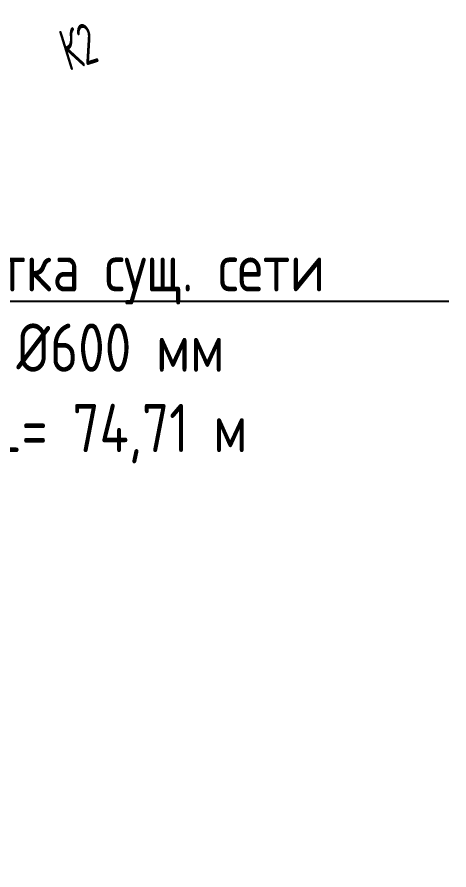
# Model space of a CAD drawing. Header units: millimetres. Extents: x 41457877 to 42425270, y 23449202 to 23618600.
# Drawn here: x 42035432 to 42046640, y 23587892 to 23610008 of the extents above; entities that cross this region are included whole.
import ezdxf
from ezdxf import colors
from ezdxf.entities.mleader import LeaderData, LeaderLine
from ezdxf.math import Vec2, Vec3

# ---------------------------------------------------------------- set-up
doc = ezdxf.new("R2010")
doc.units = ezdxf.units.MM
doc.set_wipeout_variables(frame=1)
doc.layers.add('ВК_Текст', color=7, linetype='Continuous', lineweight=25)
doc.layers.add('Выноски', color=7, linetype='Continuous')
doc.styles.add('GOST 2.304', font='GOST_type.ttf')
doc.styles.add('GOST_100', font='cs_gost2304.shx', dxfattribs={"width": 0.7, "height": 300})

# ---------------------------------------------------------------- blocks, each defined once
blk = doc.blocks.new('*U9')
at = {"color": 255}
blk.add_wipeout([(-200, 125), (200, 125), (200, -125), (-200, -125)], dxfattribs=at)
at = {"layer": 'ВК_Текст', "insert": (0, 0), "char_height": 250, "attachment_point": 5, "style": 'GOST_100'}
blk.add_mtext('К2', dxfattribs=at)

msp = doc.modelspace()

# ---------------------------------------------------------------- block references
at = {"layer": 'ВК_Текст', "xscale": 4.266666666666672, "yscale": 4.266666666666672, "zscale": 4.266666666666672, "rotation": 17.25202131353729}
msp.add_blockref('*U9', (42037024.175, 23609244.404), dxfattribs=at)

# ---------------------------------------------------------------- leaders
at = {"layer": 'Выноски', "color": 0, "lineweight": -2}
ml = msp.add_multileader_mtext('Standard', dxfattribs=at)
ml.set_content('{\\C0;Чистка сущ. сети\\P%%C600 мм\\PL= 74,71 м}', color=5, style='GOST 2.304')
ml.set_leader_properties(lineweight=-3)
ml.build(insert=Vec2(0, 0))
ml.multileader.update_dxf_attribs({"text_left_attachment_type": 6, "text_right_attachment_type": 6, "dogleg_length": 1, "arrow_head_size": 1250, "scale": 500})
ctx = ml.context
ctx.base_point, ctx.scale, ctx.char_height, ctx.arrow_head_size, ctx.landing_gap_size, ctx.plane_origin = Vec3(42031524.889, 23602644.871), 500, 1250, 1250, 900, Vec3(42028309.147, 23583696.236)
ctx.left_attachment, ctx.right_attachment, ctx.text_align_type = 6, 6, 1
notes = []
notes.append((ctx, [(0, (1, 1, 0), (42031425.042, 23602644.871), (1, 0), 99.848, [(1, [(42030070.936, 23607084.842)], 0, [])])]))
ctx.mtext.insert, ctx.mtext.alignment, ctx.mtext.flow_direction = Vec3(42038115.561, 23604144.871), 2, 5
for ctx, leaders in notes:
    for number, flags, end, landing, length, lines in leaders:
        leader = LeaderData()
        leader.index, (leader.has_last_leader_line, leader.has_dogleg_vector, leader.attachment_direction) = number, flags
        leader.last_leader_point, leader.dogleg_vector, leader.dogleg_length = Vec3(end), Vec3(landing), length
        for number, points, colour, breaks in lines:
            line = LeaderLine()
            line.index, line.vertices, line.color, line.breaks = number, Vec3.list(points), colors.encode_raw_color(colour), breaks
            leader.lines.append(line)
        ctx.leaders.append(leader)

doc.saveas('drawing.dxf')
